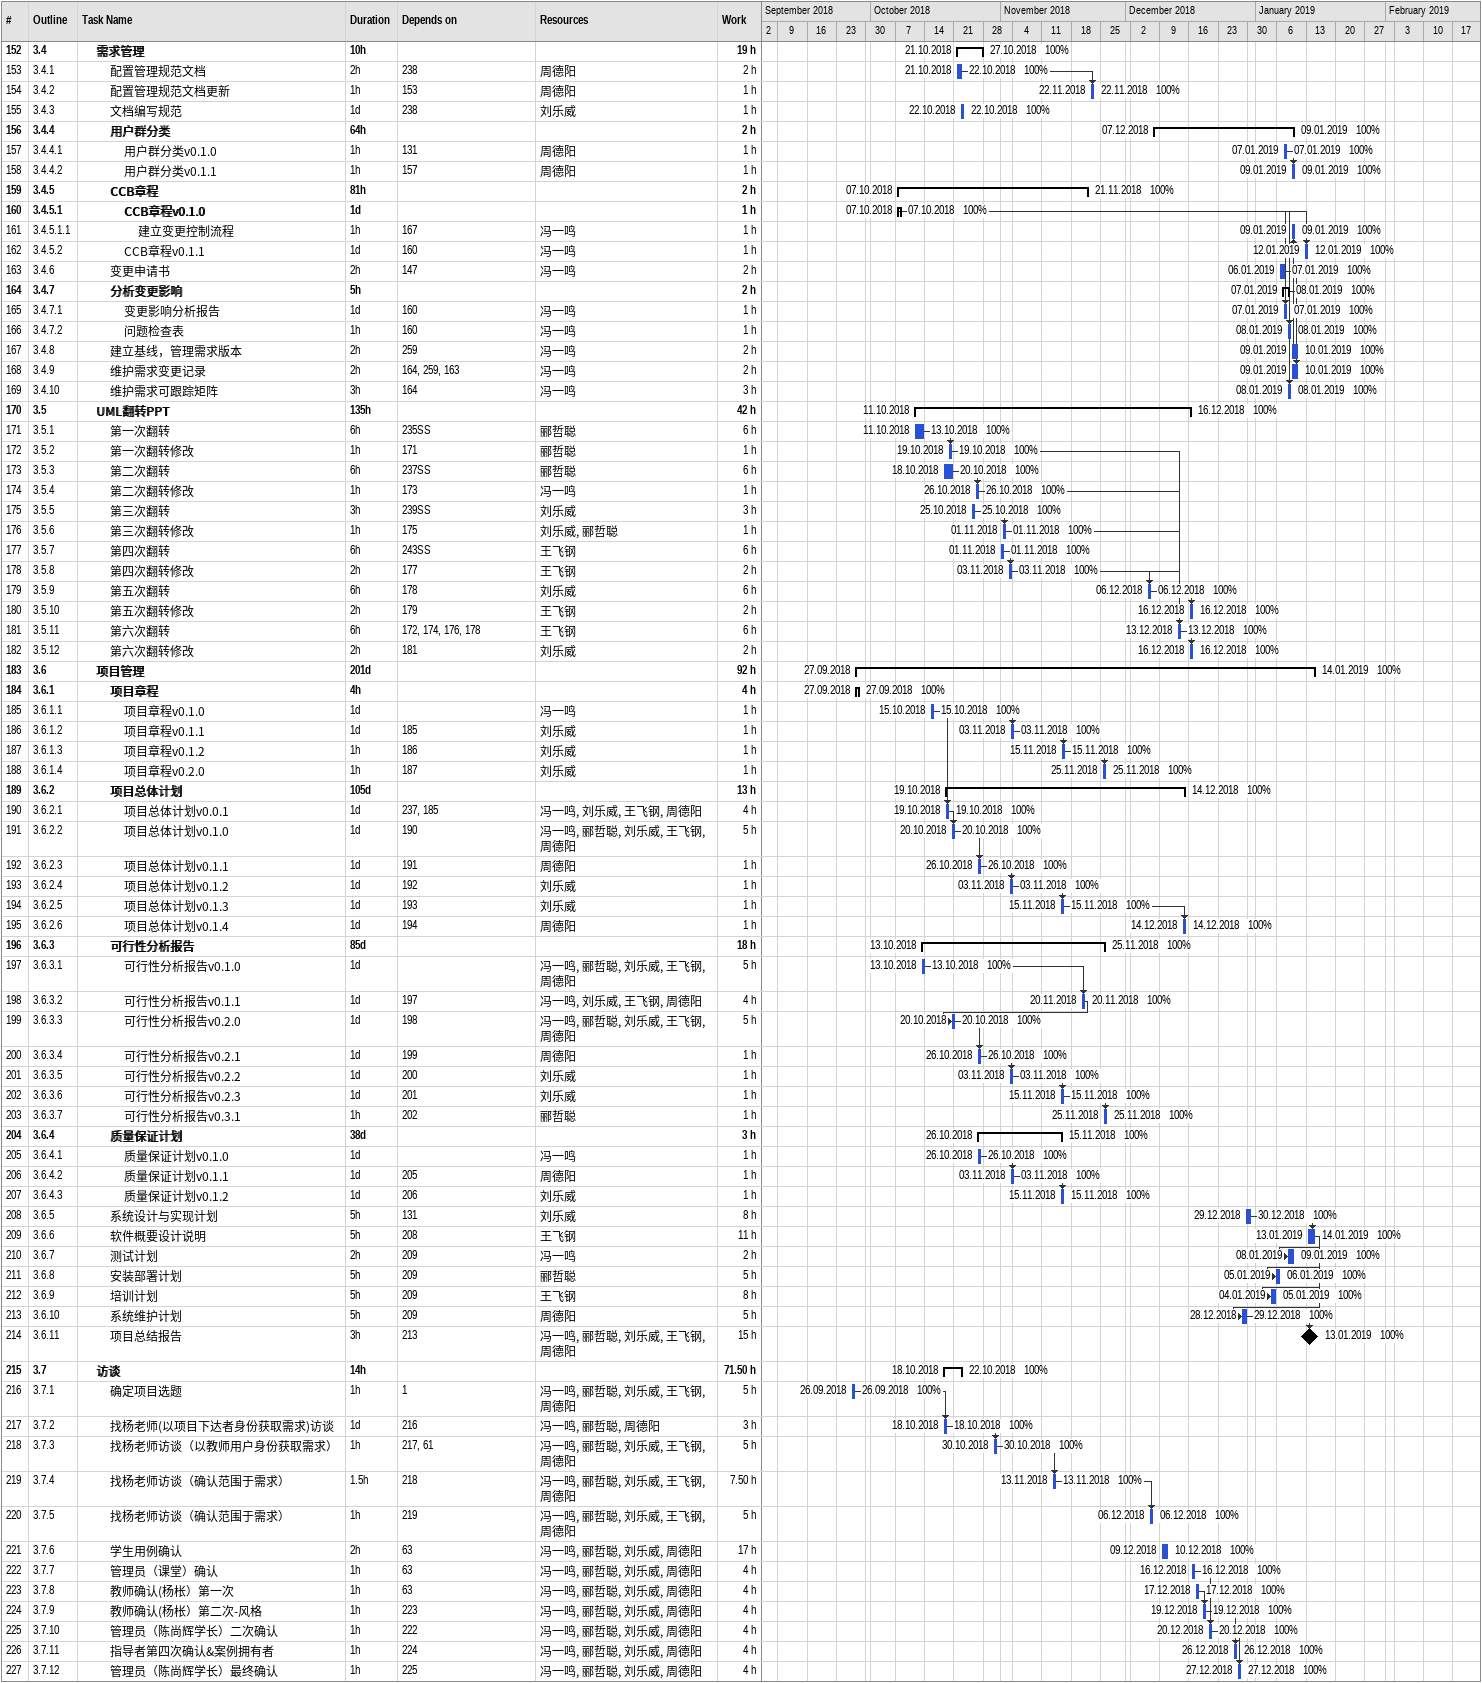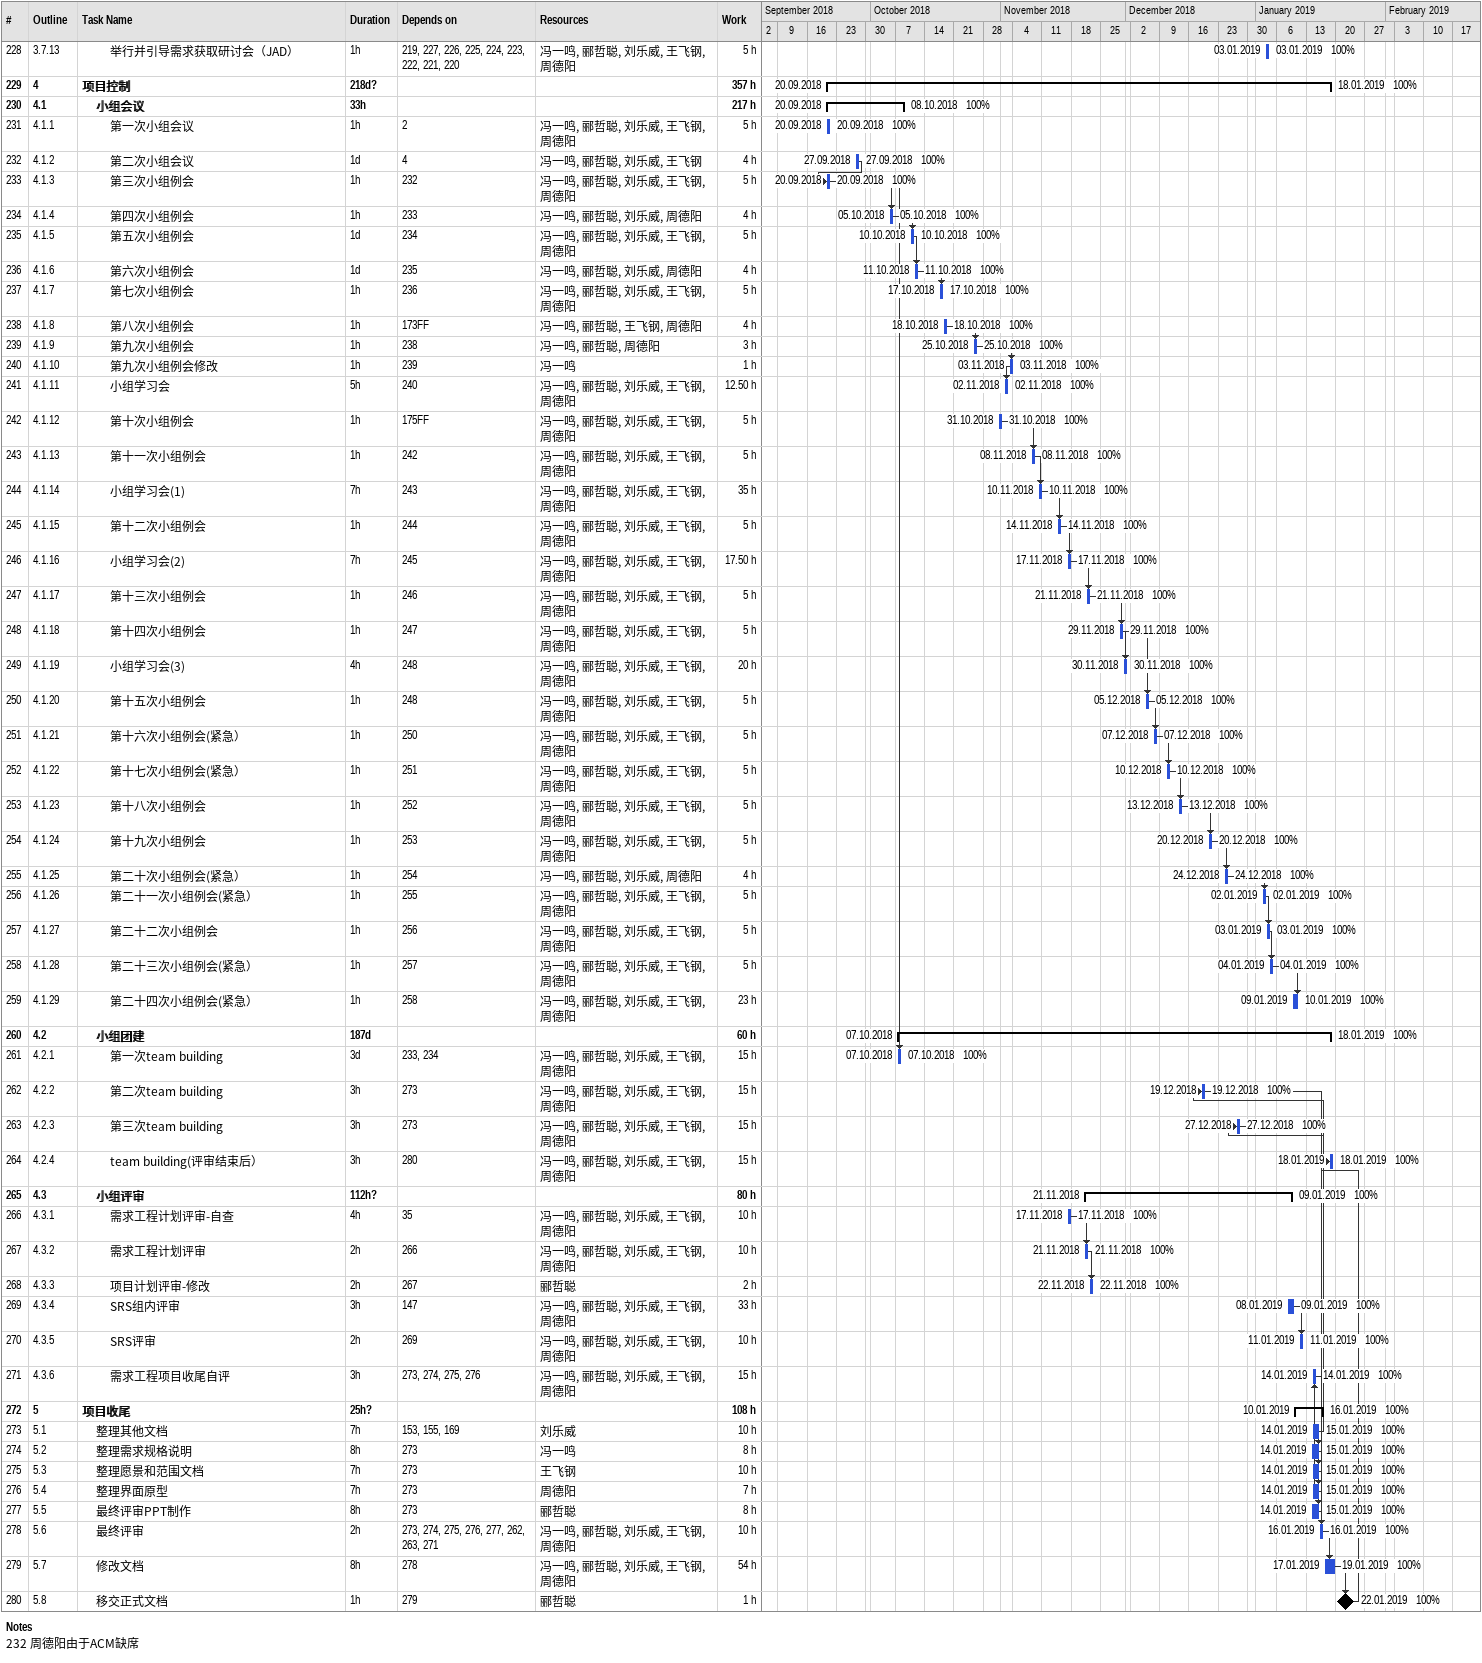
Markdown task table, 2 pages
| ID | WBS | Task | Duration | Start | Finish | Predecessors | Resources | % complete | Work (h) |
|---|---|---|---|---|---|---|---|---|---|
| 152 | 3.4 | **需求管理** | 10h | 2018-10-21 | 2018-10-27 |  |  | 100 | 19 |
| 153 | 3.4.1 | 配置管理规范文档 | 2h | 2018-10-21 | 2018-10-22 | 238 | 周德阳 | 100 | 2 |
| 154 | 3.4.2 | 配置管理规范文档更新 | 1h | 2018-11-22 | 2018-11-22 | 153 | 周德阳 | 100 | 1 |
| 155 | 3.4.3 | 文档编写规范 | 1d | 2018-10-22 | 2018-10-22 | 238 | 刘乐威 | 100 | 1 |
| 156 | 3.4.4 | **用户群分类** | 64h | 2018-12-07 | 2019-01-09 |  |  | 100 | 2 |
| 157 | 3.4.4.1 | 用户群分类v0.1.0 | 1h | 2019-01-07 | 2019-01-07 | 131 | 周德阳 | 100 | 1 |
| 158 | 3.4.4.2 | 用户群分类v0.1.1 | 1h | 2019-01-09 | 2019-01-09 | 157 | 周德阳 | 100 | 1 |
| 159 | 3.4.5 | **CCB章程** | 81h | 2018-10-07 | 2018-11-21 |  |  | 100 | 2 |
| 160 | 3.4.5.1 | **CCB章程v0.1.0** | 1d | 2018-10-07 | 2018-10-07 |  |  | 100 | 1 |
| 161 | 3.4.5.1.1 | 建立变更控制流程 | 1h | 2019-01-09 | 2019-01-09 | 167 | 冯一鸣 | 100 | 1 |
| 162 | 3.4.5.2 | CCB章程v0.1.1 | 1d | 2019-01-12 | 2019-01-12 | 160 | 冯一鸣 | 100 | 1 |
| 163 | 3.4.6 | 变更申请书 | 2h | 2019-01-06 | 2019-01-07 | 147 | 冯一鸣 | 100 | 2 |
| 164 | 3.4.7 | **分析变更影响** | 5h | 2019-01-07 | 2019-01-08 |  |  | 100 | 2 |
| 165 | 3.4.7.1 | 变更影响分析报告 | 1d | 2019-01-07 | 2019-01-07 | 160 | 冯一鸣 | 100 | 1 |
| 166 | 3.4.7.2 | 问题检查表 | 1h | 2019-01-08 | 2019-01-08 | 160 | 冯一鸣 | 100 | 1 |
| 167 | 3.4.8 | 建立基线，管理需求版本 | 2h | 2019-01-09 | 2019-01-10 | 259 | 冯一鸣 | 100 | 2 |
| 168 | 3.4.9 | 维护需求变更记录 | 2h | 2019-01-09 | 2019-01-10 | 164, 259, 163 | 冯一鸣 | 100 | 2 |
| 169 | 3.4.10 | 维护需求可跟踪矩阵 | 3h | 2019-01-08 | 2019-01-08 | 164 | 冯一鸣 | 100 | 3 |
| 170 | 3.5 | **UML翻转PPT** | 135h | 2018-10-11 | 2018-12-16 |  |  | 100 | 42 |
| 171 | 3.5.1 | 第一次翻转 | 6h | 2018-10-11 | 2018-10-13 | 235SS | 郦哲聪 | 100 | 6 |
| 172 | 3.5.2 | 第一次翻转修改 | 1h | 2018-10-19 | 2018-10-19 | 171 | 郦哲聪 | 100 | 1 |
| 173 | 3.5.3 | 第二次翻转 | 6h | 2018-10-18 | 2018-10-20 | 237SS | 郦哲聪 | 100 | 6 |
| 174 | 3.5.4 | 第二次翻转修改 | 1h | 2018-10-26 | 2018-10-26 | 173 | 冯一鸣 | 100 | 1 |
| 175 | 3.5.5 | 第三次翻转 | 3h | 2018-10-25 | 2018-10-25 | 239SS | 刘乐威 | 100 | 3 |
| 176 | 3.5.6 | 第三次翻转修改 | 1h | 2018-11-01 | 2018-11-01 | 175 | 刘乐威, 郦哲聪 | 100 | 1 |
| 177 | 3.5.7 | 第四次翻转 | 6h | 2018-11-01 | 2018-11-01 | 243SS | 王飞钢 | 100 | 6 |
| 178 | 3.5.8 | 第四次翻转修改 | 2h | 2018-11-03 | 2018-11-03 | 177 | 王飞钢 | 100 | 2 |
| 179 | 3.5.9 | 第五次翻转 | 6h | 2018-12-06 | 2018-12-06 | 178 | 刘乐威 | 100 | 6 |
| 180 | 3.5.10 | 第五次翻转修改 | 2h | 2018-12-16 | 2018-12-16 | 179 | 王飞钢 | 100 | 2 |
| 181 | 3.5.11 | 第六次翻转 | 6h | 2018-12-13 | 2018-12-13 | 172, 174, 176, 178 | 王飞钢 | 100 | 6 |
| 182 | 3.5.12 | 第六次翻转修改 | 2h | 2018-12-16 | 2018-12-16 | 181 | 刘乐威 | 100 | 2 |
| 183 | 3.6 | **项目管理** | 201d | 2018-09-27 | 2019-01-14 |  |  | 100 | 92 |
| 184 | 3.6.1 | **项目章程** | 4h | 2018-09-27 | 2018-09-27 |  |  | 100 | 4 |
| 185 | 3.6.1.1 | 项目章程v0.1.0 | 1d | 2018-10-15 | 2018-10-15 |  | 冯一鸣 | 100 | 1 |
| 186 | 3.6.1.2 | 项目章程v0.1.1 | 1d | 2018-11-03 | 2018-11-03 | 185 | 刘乐威 | 100 | 1 |
| 187 | 3.6.1.3 | 项目章程v0.1.2 | 1h | 2018-11-15 | 2018-11-15 | 186 | 刘乐威 | 100 | 1 |
| 188 | 3.6.1.4 | 项目章程v0.2.0 | 1h | 2018-11-25 | 2018-11-25 | 187 | 刘乐威 | 100 | 1 |
| 189 | 3.6.2 | **项目总体计划** | 105d | 2018-10-19 | 2018-12-14 |  |  | 100 | 13 |
| 190 | 3.6.2.1 | 项目总体计划v0.0.1 | 1d | 2018-10-19 | 2018-10-19 | 237, 185 | 冯一鸣, 刘乐威, 王飞钢, 周德阳 | 100 | 4 |
| 191 | 3.6.2.2 | 项目总体计划v0.1.0 | 1d | 2018-10-20 | 2018-10-20 | 190 | 冯一鸣, 郦哲聪, 刘乐威, 王飞钢, 周德阳 | 100 | 5 |
| 192 | 3.6.2.3 | 项目总体计划v0.1.1 | 1d | 2018-10-26 | 2018-10-26 | 191 | 周德阳 | 100 | 1 |
| 193 | 3.6.2.4 | 项目总体计划v0.1.2 | 1d | 2018-11-03 | 2018-11-03 | 192 | 刘乐威 | 100 | 1 |
| 194 | 3.6.2.5 | 项目总体计划v0.1.3 | 1d | 2018-11-15 | 2018-11-15 | 193 | 刘乐威 | 100 | 1 |
| 195 | 3.6.2.6 | 项目总体计划v0.1.4 | 1d | 2018-12-14 | 2018-12-14 | 194 | 周德阳 | 100 | 1 |
| 196 | 3.6.3 | **可行性分析报告** | 85d | 2018-10-13 | 2018-11-25 |  |  | 100 | 18 |
| 197 | 3.6.3.1 | 可行性分析报告v0.1.0 | 1d | 2018-10-13 | 2018-10-13 |  | 冯一鸣, 郦哲聪, 刘乐威, 王飞钢, 周德阳 | 100 | 5 |
| 198 | 3.6.3.2 | 可行性分析报告v0.1.1 | 1d | 2018-11-20 | 2018-11-20 | 197 | 冯一鸣, 刘乐威, 王飞钢, 周德阳 | 100 | 4 |
| 199 | 3.6.3.3 | 可行性分析报告v0.2.0 | 1d | 2018-10-20 | 2018-10-20 | 198 | 冯一鸣, 郦哲聪, 刘乐威, 王飞钢, 周德阳 | 100 | 5 |
| 200 | 3.6.3.4 | 可行性分析报告v0.2.1 | 1d | 2018-10-26 | 2018-10-26 | 199 | 周德阳 | 100 | 1 |
| 201 | 3.6.3.5 | 可行性分析报告v0.2.2 | 1d | 2018-11-03 | 2018-11-03 | 200 | 刘乐威 | 100 | 1 |
| 202 | 3.6.3.6 | 可行性分析报告v0.2.3 | 1d | 2018-11-15 | 2018-11-15 | 201 | 刘乐威 | 100 | 1 |
| 203 | 3.6.3.7 | 可行性分析报告v0.3.1 | 1h | 2018-11-25 | 2018-11-25 | 202 | 郦哲聪 | 100 | 1 |
| 204 | 3.6.4 | **质量保证计划** | 38d | 2018-10-26 | 2018-11-15 |  |  | 100 | 3 |
| 205 | 3.6.4.1 | 质量保证计划v0.1.0 | 1d | 2018-10-26 | 2018-10-26 |  | 冯一鸣 | 100 | 1 |
| 206 | 3.6.4.2 | 质量保证计划v0.1.1 | 1d | 2018-11-03 | 2018-11-03 | 205 | 周德阳 | 100 | 1 |
| 207 | 3.6.4.3 | 质量保证计划v0.1.2 | 1d | 2018-11-15 | 2018-11-15 | 206 | 刘乐威 | 100 | 1 |
| 208 | 3.6.5 | 系统设计与实现计划 | 5h | 2018-12-29 | 2018-12-30 | 131 | 刘乐威 | 100 | 8 |
| 209 | 3.6.6 | 软件概要设计说明 | 5h | 2019-01-13 | 2019-01-14 | 208 | 王飞钢 | 100 | 11 |
| 210 | 3.6.7 | 测试计划 | 2h | 2019-01-08 | 2019-01-09 | 209 | 冯一鸣 | 100 | 2 |
| 211 | 3.6.8 | 安装部署计划 | 5h | 2019-01-05 | 2019-01-06 | 209 | 郦哲聪 | 100 | 5 |
| 212 | 3.6.9 | 培训计划 | 5h | 2019-01-04 | 2019-01-05 | 209 | 王飞钢 | 100 | 8 |
| 213 | 3.6.10 | 系统维护计划 | 5h | 2018-12-28 | 2018-12-29 | 209 | 周德阳 | 100 | 5 |
| 214 | 3.6.11 | 项目总结报告 | 3h | 2019-01-13 | 2019-01-13 | 213 | 冯一鸣, 郦哲聪, 刘乐威, 王飞钢, 周德阳 | 100 | 15 |
| 215 | 3.7 | **访谈** | 14h | 2018-10-18 | 2018-10-22 |  |  | 100 | 71.50 |
| 216 | 3.7.1 | 确定项目选题 | 1h | 2018-09-26 | 2018-09-26 | 1 | 冯一鸣, 郦哲聪, 刘乐威, 王飞钢, 周德阳 | 100 | 5 |
| 217 | 3.7.2 | 找杨老师(以项目下达者身份获取需求)访谈 | 1d | 2018-10-18 | 2018-10-18 | 216 | 冯一鸣, 郦哲聪, 周德阳 | 100 | 3 |
| 218 | 3.7.3 | 找杨老师访谈（以教师用户身份获取需求） | 1h | 2018-10-30 | 2018-10-30 | 217, 61 | 冯一鸣, 郦哲聪, 刘乐威, 王飞钢, 周德阳 | 100 | 5 |
| 219 | 3.7.4 | 找杨老师访谈（确认范围于需求） | 1.5h | 2018-11-13 | 2018-11-13 | 218 | 冯一鸣, 郦哲聪, 刘乐威, 王飞钢, 周德阳 | 100 | 7.50 |
| 220 | 3.7.5 | 找杨老师访谈（确认范围于需求） | 1h | 2018-12-06 | 2018-12-06 | 219 | 冯一鸣, 郦哲聪, 刘乐威, 王飞钢, 周德阳 | 100 | 5 |
| 221 | 3.7.6 | 学生用例确认 | 2h | 2018-12-09 | 2018-12-10 | 63 | 冯一鸣, 郦哲聪, 刘乐威, 周德阳 | 100 | 17 |
| 222 | 3.7.7 | 管理员（课堂）确认 | 1h | 2018-12-16 | 2018-12-16 | 63 | 冯一鸣, 郦哲聪, 刘乐威, 周德阳 | 100 | 4 |
| 223 | 3.7.8 | 教师确认(杨枨）第一次 | 1h | 2018-12-17 | 2018-12-17 | 63 | 冯一鸣, 郦哲聪, 刘乐威, 周德阳 | 100 | 4 |
| 224 | 3.7.9 | 教师确认(杨枨）第二次-风格 | 1h | 2018-12-19 | 2018-12-19 | 223 | 冯一鸣, 郦哲聪, 刘乐威, 周德阳 | 100 | 4 |
| 225 | 3.7.10 | 管理员（陈尚辉学长）二次确认 | 1h | 2018-12-20 | 2018-12-20 | 222 | 冯一鸣, 郦哲聪, 刘乐威, 周德阳 | 100 | 4 |
| 226 | 3.7.11 | 指导者第四次确认&案例拥有者 | 1h | 2018-12-26 | 2018-12-26 | 224 | 冯一鸣, 郦哲聪, 刘乐威, 周德阳 | 100 | 4 |
| 227 | 3.7.12 | 管理员（陈尚辉学长）最终确认 | 1h | 2018-12-27 | 2018-12-27 | 225 | 冯一鸣, 郦哲聪, 刘乐威, 周德阳 | 100 | 4 |
| 228 | 3.7.13 | 举行并引导需求获取研讨会（JAD） | 1h | 2019-01-03 | 2019-01-03 | 219, 227, 226, 225, 224, 223, 222, 221, 220 | 冯一鸣, 郦哲聪, 刘乐威, 王飞钢, 周德阳 | 100 | 5 |
| 229 | 4 | **项目控制** | 218d? | 2018-09-20 | 2019-01-18 |  |  | 100 | 357 |
| 230 | 4.1 | **小组会议** | 33h | 2018-09-20 | 2018-10-08 |  |  | 100 | 217 |
| 231 | 4.1.1 | 第一次小组会议 | 1h | 2018-09-20 | 2018-09-20 | 2 | 冯一鸣, 郦哲聪, 刘乐威, 王飞钢, 周德阳 | 100 | 5 |
| 232 | 4.1.2 | 第二次小组会议 | 1d | 2018-09-27 | 2018-09-27 | 4 | 冯一鸣, 郦哲聪, 刘乐威, 王飞钢 | 100 | 4 |
| 233 | 4.1.3 | 第三次小组例会 | 1h | 2018-09-20 | 2018-09-20 | 232 | 冯一鸣, 郦哲聪, 刘乐威, 王飞钢, 周德阳 | 100 | 5 |
| 234 | 4.1.4 | 第四次小组例会 | 1h | 2018-10-05 | 2018-10-05 | 233 | 冯一鸣, 郦哲聪, 刘乐威, 周德阳 | 100 | 4 |
| 235 | 4.1.5 | 第五次小组例会 | 1d | 2018-10-10 | 2018-10-10 | 234 | 冯一鸣, 郦哲聪, 刘乐威, 王飞钢, 周德阳 | 100 | 5 |
| 236 | 4.1.6 | 第六次小组例会 | 1d | 2018-10-11 | 2018-10-11 | 235 | 冯一鸣, 郦哲聪, 刘乐威, 周德阳 | 100 | 4 |
| 237 | 4.1.7 | 第七次小组例会 | 1h | 2018-10-17 | 2018-10-17 | 236 | 冯一鸣, 郦哲聪, 刘乐威, 王飞钢, 周德阳 | 100 | 5 |
| 238 | 4.1.8 | 第八次小组例会 | 1h | 2018-10-18 | 2018-10-18 | 173FF | 冯一鸣, 郦哲聪, 王飞钢, 周德阳 | 100 | 4 |
| 239 | 4.1.9 | 第九次小组例会 | 1h | 2018-10-25 | 2018-10-25 | 238 | 冯一鸣, 郦哲聪, 周德阳 | 100 | 3 |
| 240 | 4.1.10 | 第九次小组例会修改 | 1h | 2018-11-03 | 2018-11-03 | 239 | 冯一鸣 | 100 | 1 |
| 241 | 4.1.11 | 小组学习会 | 5h | 2018-11-02 | 2018-11-02 | 240 | 冯一鸣, 郦哲聪, 刘乐威, 王飞钢, 周德阳 | 100 | 12.50 |
| 242 | 4.1.12 | 第十次小组例会 | 1h | 2018-10-31 | 2018-10-31 | 175FF | 冯一鸣, 郦哲聪, 刘乐威, 王飞钢, 周德阳 | 100 | 5 |
| 243 | 4.1.13 | 第十一次小组例会 | 1h | 2018-11-08 | 2018-11-08 | 242 | 冯一鸣, 郦哲聪, 刘乐威, 王飞钢, 周德阳 | 100 | 5 |
| 244 | 4.1.14 | 小组学习会(1) | 7h | 2018-11-10 | 2018-11-10 | 243 | 冯一鸣, 郦哲聪, 刘乐威, 王飞钢, 周德阳 | 100 | 35 |
| 245 | 4.1.15 | 第十二次小组例会 | 1h | 2018-11-14 | 2018-11-14 | 244 | 冯一鸣, 郦哲聪, 刘乐威, 王飞钢, 周德阳 | 100 | 5 |
| 246 | 4.1.16 | 小组学习会(2) | 7h | 2018-11-17 | 2018-11-17 | 245 | 冯一鸣, 郦哲聪, 刘乐威, 王飞钢, 周德阳 | 100 | 17.50 |
| 247 | 4.1.17 | 第十三次小组例会 | 1h | 2018-11-21 | 2018-11-21 | 246 | 冯一鸣, 郦哲聪, 刘乐威, 王飞钢, 周德阳 | 100 | 5 |
| 248 | 4.1.18 | 第十四次小组例会 | 1h | 2018-11-29 | 2018-11-29 | 247 | 冯一鸣, 郦哲聪, 刘乐威, 王飞钢, 周德阳 | 100 | 5 |
| 249 | 4.1.19 | 小组学习会(3) | 4h | 2018-11-30 | 2018-11-30 | 248 | 冯一鸣, 郦哲聪, 刘乐威, 王飞钢, 周德阳 | 100 | 20 |
| 250 | 4.1.20 | 第十五次小组例会 | 1h | 2018-12-05 | 2018-12-05 | 248 | 冯一鸣, 郦哲聪, 刘乐威, 王飞钢, 周德阳 | 100 | 5 |
| 251 | 4.1.21 | 第十六次小组例会(紧急） | 1h | 2018-12-07 | 2018-12-07 | 250 | 冯一鸣, 郦哲聪, 刘乐威, 王飞钢, 周德阳 | 100 | 5 |
| 252 | 4.1.22 | 第十七次小组例会(紧急） | 1h | 2018-12-10 | 2018-12-10 | 251 | 冯一鸣, 郦哲聪, 刘乐威, 王飞钢, 周德阳 | 100 | 5 |
| 253 | 4.1.23 | 第十八次小组例会 | 1h | 2018-12-13 | 2018-12-13 | 252 | 冯一鸣, 郦哲聪, 刘乐威, 王飞钢, 周德阳 | 100 | 5 |
| 254 | 4.1.24 | 第十九次小组例会 | 1h | 2018-12-20 | 2018-12-20 | 253 | 冯一鸣, 郦哲聪, 刘乐威, 王飞钢, 周德阳 | 100 | 5 |
| 255 | 4.1.25 | 第二十次小组例会(紧急） | 1h | 2018-12-24 | 2018-12-24 | 254 | 冯一鸣, 郦哲聪, 刘乐威, 周德阳 | 100 | 4 |
| 256 | 4.1.26 | 第二十一次小组例会(紧急） | 1h | 2019-01-02 | 2019-01-02 | 255 | 冯一鸣, 郦哲聪, 刘乐威, 王飞钢, 周德阳 | 100 | 5 |
| 257 | 4.1.27 | 第二十二次小组例会 | 1h | 2019-01-03 | 2019-01-03 | 256 | 冯一鸣, 郦哲聪, 刘乐威, 王飞钢, 周德阳 | 100 | 5 |
| 258 | 4.1.28 | 第二十三次小组例会(紧急） | 1h | 2019-01-04 | 2019-01-04 | 257 | 冯一鸣, 郦哲聪, 刘乐威, 王飞钢, 周德阳 | 100 | 5 |
| 259 | 4.1.29 | 第二十四次小组例会(紧急） | 1h | 2019-01-09 | 2019-01-10 | 258 | 冯一鸣, 郦哲聪, 刘乐威, 王飞钢, 周德阳 | 100 | 23 |
| 260 | 4.2 | **小组团建** | 187d | 2018-10-07 | 2019-01-18 |  |  | 100 | 60 |
| 261 | 4.2.1 | 第一次team building | 3d | 2018-10-07 | 2018-10-07 | 233, 234 | 冯一鸣, 郦哲聪, 刘乐威, 王飞钢, 周德阳 | 100 | 15 |
| 262 | 4.2.2 | 第二次team building | 3h | 2018-12-19 | 2018-12-19 | 273 | 冯一鸣, 郦哲聪, 刘乐威, 王飞钢, 周德阳 | 100 | 15 |
| 263 | 4.2.3 | 第三次team building | 3h | 2018-12-27 | 2018-12-27 | 273 | 冯一鸣, 郦哲聪, 刘乐威, 王飞钢, 周德阳 | 100 | 15 |
| 264 | 4.2.4 | team building(评审结束后） | 3h | 2019-01-18 | 2019-01-18 | 280 | 冯一鸣, 郦哲聪, 刘乐威, 王飞钢, 周德阳 | 100 | 15 |
| 265 | 4.3 | **小组评审** | 112h? | 2018-11-21 | 2019-01-09 |  |  | 100 | 80 |
| 266 | 4.3.1 | 需求工程计划评审-自查 | 4h | 2018-11-17 | 2018-11-17 | 35 | 冯一鸣, 郦哲聪, 刘乐威, 王飞钢, 周德阳 | 100 | 10 |
| 267 | 4.3.2 | 需求工程计划评审 | 2h | 2018-11-21 | 2018-11-21 | 266 | 冯一鸣, 郦哲聪, 刘乐威, 王飞钢, 周德阳 | 100 | 10 |
| 268 | 4.3.3 | 项目计划评审-修改 | 2h | 2018-11-22 | 2018-11-22 | 267 | 郦哲聪 | 100 | 2 |
| 269 | 4.3.4 | SRS组内评审 | 3h | 2019-01-08 | 2019-01-09 | 147 | 冯一鸣, 郦哲聪, 刘乐威, 王飞钢, 周德阳 | 100 | 33 |
| 270 | 4.3.5 | SRS评审 | 2h | 2019-01-11 | 2019-01-11 | 269 | 冯一鸣, 郦哲聪, 刘乐威, 王飞钢, 周德阳 | 100 | 10 |
| 271 | 4.3.6 | 需求工程项目收尾自评 | 3h | 2019-01-14 | 2019-01-14 | 273, 274, 275, 276 | 冯一鸣, 郦哲聪, 刘乐威, 王飞钢, 周德阳 | 100 | 15 |
| 272 | 5 | **项目收尾** | 25h? | 2019-01-10 | 2019-01-16 |  |  | 100 | 108 |
| 273 | 5.1 | 整理其他文档 | 7h | 2019-01-14 | 2019-01-15 | 153, 155, 169 | 刘乐威 | 100 | 10 |
| 274 | 5.2 | 整理需求规格说明 | 8h | 2019-01-14 | 2019-01-15 | 273 | 冯一鸣 | 100 | 8 |
| 275 | 5.3 | 整理愿景和范围文档 | 7h | 2019-01-14 | 2019-01-15 | 273 | 王飞钢 | 100 | 10 |
| 276 | 5.4 | 整理界面原型 | 7h | 2019-01-14 | 2019-01-15 | 273 | 周德阳 | 100 | 7 |
| 277 | 5.5 | 最终评审PPT制作 | 8h | 2019-01-14 | 2019-01-15 | 273 | 郦哲聪 | 100 | 8 |
| 278 | 5.6 | 最终评审 | 2h | 2019-01-16 | 2019-01-16 | 273, 274, 275, 276, 277, 262, 263, 271 | 冯一鸣, 郦哲聪, 刘乐威, 王飞钢, 周德阳 | 100 | 10 |
| 279 | 5.7 | 修改文档 | 8h | 2019-01-17 | 2019-01-19 | 278 | 冯一鸣, 郦哲聪, 刘乐威, 王飞钢, 周德阳 | 100 | 54 |
| 280 | 5.8 | 移交正式文档 | 1h | 2019-01-22 | 2019-01-22 | 279 | 郦哲聪 | 100 | 1 |

Notes
- 232: 周德阳由于ACM缺席
